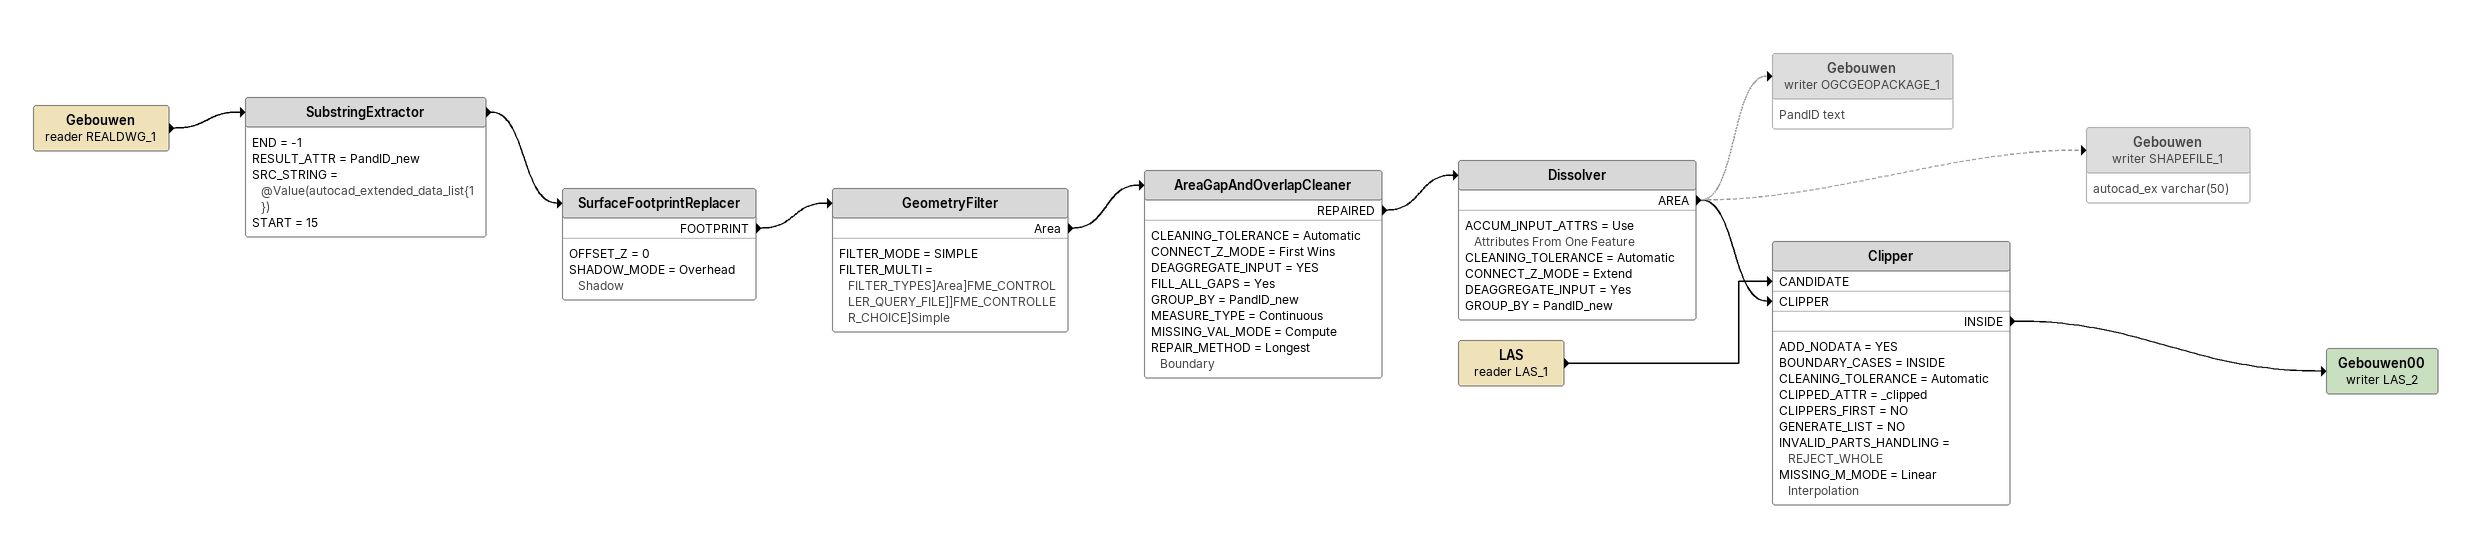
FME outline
Gebouwen (reader REALDWG_1)
    -> SubstringExtractor
SubstringExtractor
    END = -1
    RESULT_ATTR = PandID_new
    SRC_STRING = @Value(autocad_extended_data_list{1})
    START = 15
    -> SurfaceFootprintReplacer
SurfaceFootprintReplacer
    OFFSET_Z = 0
    SHADOW_MODE = Overhead Shadow
    FOOTPRINT -> GeometryFilter
GeometryFilter
    FILTER_MODE = SIMPLE
    FILTER_MULTI = FILTER_TYPES]Area]FME_CONTROLLER_QUERY_FILE]]FME_CONTROLLER_CHOICE]Simple
    Area -> AreaGapAndOverlapCleaner
AreaGapAndOverlapCleaner
    CLEANING_TOLERANCE = Automatic
    CONNECT_Z_MODE = First Wins
    DEAGGREGATE_INPUT = YES
    FILL_ALL_GAPS = Yes
    GROUP_BY = PandID_new
    MEASURE_TYPE = Continuous
    MISSING_VAL_MODE = Compute
    REPAIR_METHOD = Longest Boundary
    REPAIRED -> Dissolver
Dissolver
    ACCUM_INPUT_ATTRS = Use Attributes From One Feature
    CLEANING_TOLERANCE = Automatic
    CONNECT_Z_MODE = Extend
    DEAGGREGATE_INPUT = Yes
    GROUP_BY = PandID_new
    AREA -> Gebouwen (writer OGCGEOPACKAGE_1) [off]
    AREA -> Clipper [CLIPPER]
    AREA -> Gebouwen (writer SHAPEFILE_1) [off]
Gebouwen (writer OGCGEOPACKAGE_1) [off]
    attributes: PandID text
Gebouwen (writer SHAPEFILE_1) [off]
    attributes: autocad_ex varchar(50)
LAS (reader LAS_1)
    -> Clipper [CANDIDATE]
Clipper
    ADD_NODATA = YES
    BOUNDARY_CASES = INSIDE
    CLEANING_TOLERANCE = Automatic
    CLIPPED_ATTR = _clipped
    CLIPPERS_FIRST = NO
    GENERATE_LIST = NO
    INVALID_PARTS_HANDLING = REJECT_WHOLE
    MISSING_M_MODE = Linear Interpolation
    INSIDE -> Gebouwen00 (writer LAS_2)
Gebouwen00 (writer LAS_2)
